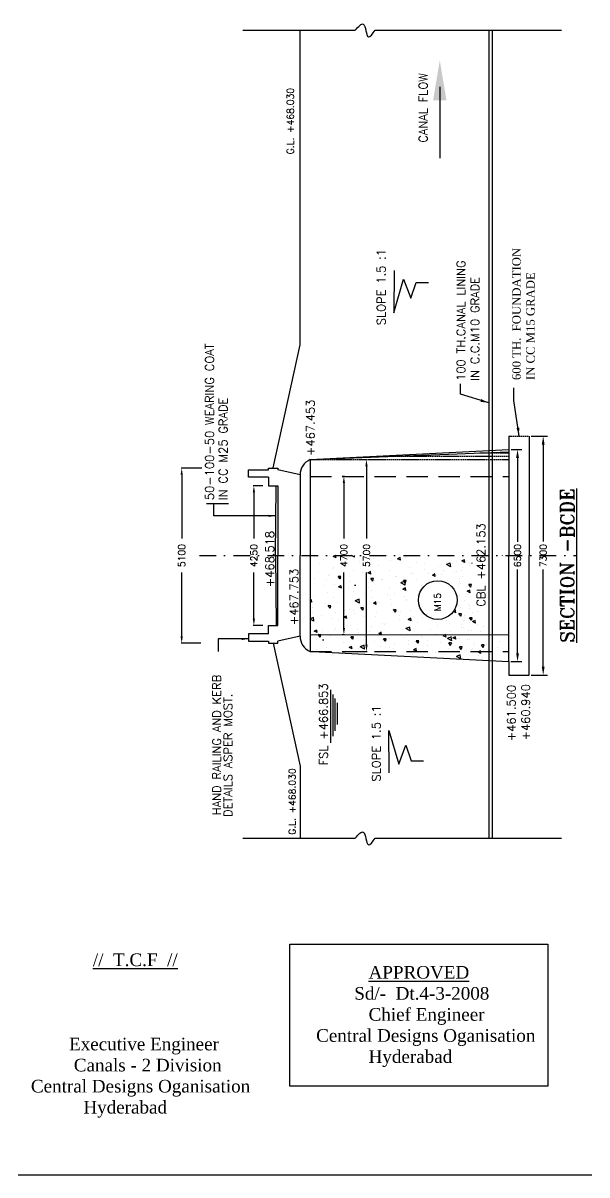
# Model space of a CAD drawing. Header units: inches. Extents: x -675 to 904, y 4 to 1354.
# Drawn here: x 552.8 to 720.3, y 701.4 to 1043.3 of the extents above; entities that cross this region are included whole.
import ezdxf
from ezdxf.enums import TextEntityAlignment as Align

# ---------------------------------------------------------------- set-up
doc = ezdxf.new("R2010")
doc.units = ezdxf.units.IN
doc.header["$MEASUREMENT"] = 0
for name, pattern in [('DASHDOT', [1, 0.5, -0.25, 0, -0.25]), ('DASHDOTX2', [2, 1, -0.5, 0, -0.5]), ('HIDDEN', [9.525, 6.35, -3.175])]:
    doc.linetypes.add(name, pattern=pattern)
doc.styles.add('ROMANS', font='romans')
doc.styles.add('ROMANT', font='romant')
doc.styles.get("Standard").update_dxf_attribs({"font": 'times.ttf'})
doc.styles.add('TIMES NEW ROMAN', font='times.ttf')
doc.dimstyles.new('ISO-25', dxfattribs={"dimtxt": 2.5, "dimasz": 2.5, "dimexe": 1.25, "dimexo": 0.625, "dimtad": 0, "dimtih": 1, "dimtoh": 1, "dimlfac": 100, "dimtxsty": 'TIMES NEW ROMAN', "dimcen": 2.5, "dimadec": 0, "dimazin": 0, "dimtfac": 1, "dimtmove": 0, "dimatfit": 3, "dimfxl": 1, "dimarcsym": 0})
doc.dimstyles.new('STANDARD$0', dxfattribs={"dimscale": 88.888889, "dimtxt": 0.02, "dimasz": 0.02, "dimexe": 0.1, "dimexo": 0.1, "dimgap": 0.04, "dimtad": 2, "dimdec": 0, "dimzin": 1, "dimdsep": 46, "dimtxsty": 'Standard', "dimcen": 0.09, "dimadec": 0, "dimazin": 0, "dimtfac": 1, "dimtdec": 4, "dimtofl": 0, "dimtmove": 0, "dimatfit": 3, "dimfxl": 1, "dimtolj": 1, "dimtzin": 1, "dimarcsym": 0})
doc.dimstyles.new('STANDARD$7', dxfattribs={"dimtxt": 2, "dimasz": 2, "dimexe": 1.25, "dimexo": 0.625, "dimtad": 1, "dimdec": 0, "dimlfac": 0.5, "dimdsep": 46, "dimtxsty": 'Standard', "dimcen": 2.5, "dimadec": 0, "dimazin": 0, "dimtfac": 1, "dimtdec": 0, "dimtmove": 0, "dimatfit": 3, "dimfxl": 1, "dimtolj": 1, "dimtzin": 0, "dimarcsym": 0})
pattern_1 = [(50, (-473.89, -459.77), (182.185, -15.939), [19.05, -209.55]), (355, (-473.9, -459.77), (-35.243, 191.057), [15.24, -167.64]), (100.451, (-458.71, -461.1), (146.943, 175.117), [16.19, -178.09]), (46.184, (-473.9, -408.97), (271.08, -42.042), [28.575, -314.325]), (96.636, (-451.3, -412.47), (237.404, 247.426), [24.285, -267.135]), (351.184, (-473.9, -408.97), (237.405, 247.425), [22.86, -251.46]), (21, (-448.49, -421.67), (151.615, -102.266), [19.05, -209.55]), (326, (-448.5, -421.67), (61.802, 184.188), [15.24, -167.64]), (71.451, (-435.86, -430.2), (213.416, 81.923), [16.19, -178.09]), (37.5, (-473.89, -459.77), (3.0886, 84.555), [0, -165.608, 0, -170.18, 0, -168.275]), (7.5, (-473.89, -459.77), (66.8197, 100.1806), [0, -97.028, 0, -161.798, 0, -64.135]), (327.5, (-530.53, -459.77), (135.5906, -5.7287), [0, -63.5, 0, -198.12, 0, -262.89]), (317.5, (-555.93, -459.77), (148.129, 25.4265), [0, -82.55, 0, -131.572, 0, -186.69])]

# ---------------------------------------------------------------- blocks, each defined once
blk = doc.blocks.new('*D73')
at = {"color": 0, "lineweight": -2, "transparency": 16777216}
for p, q in [((605.91, 911.24), (599.79, 911.24)), ((599.97, 909.24), (599.97, 890.27)), ((599.97, 861.24), (599.97, 880.22)), ((605.66, 859.24), (599.79, 859.24))]:
    blk.add_line(p, q, dxfattribs=at)
at = {"color": 0, "transparency": 16777216}
for points in [[(599.64, 909.24), (600.3, 909.24), (599.97, 911.24)], [(599.64, 861.24), (600.3, 861.24), (599.97, 859.24)]]:
    blk.add_solid(points, dxfattribs=at)
at = {"layer": 'Defpoints', "color": 0, "transparency": 16777216}
for p in [(605.97, 911.24), (599.97, 859.24), (605.72, 859.24)]:
    blk.add_point(p, dxfattribs=at)
at = {"color": 0, "transparency": 16777216, "insert": (599.97, 885.24), "char_height": 2, "attachment_point": 5, "rotation": 90, "style": 'ROMANS'}
blk.add_mtext('\\A1;5100', dxfattribs=at)
blk = doc.blocks.new('*D74')
at = {"color": 0, "lineweight": -2, "transparency": 16777216}
for p, q in [((652.6, 913.74), (655.02, 913.74)), ((654.84, 911.74), (654.84, 890.29)), ((654.84, 858.79), (654.84, 880.24)), ((652.6, 856.79), (655.02, 856.79))]:
    blk.add_line(p, q, dxfattribs=at)
at = {"color": 0, "transparency": 16777216}
for points in [[(654.51, 911.74), (655.18, 911.74), (654.84, 913.74)], [(654.51, 858.79), (655.18, 858.79), (654.84, 856.79)]]:
    blk.add_solid(points, dxfattribs=at)
at = {"layer": 'Defpoints', "color": 0, "transparency": 16777216}
for p in [(652.53, 913.74), (654.84, 913.74), (652.53, 856.79)]:
    blk.add_point(p, dxfattribs=at)
at = {"color": 0, "transparency": 16777216, "insert": (654.84, 885.27), "char_height": 2, "attachment_point": 5, "rotation": 90, "style": 'ROMANS'}
blk.add_mtext('\\A1;5700', dxfattribs=at)
blk = doc.blocks.new('*D75')
at = {"color": 0, "lineweight": -2, "transparency": 16777216}
for p, q in [((647.65, 908.79), (648.32, 908.79)), ((648.14, 906.79), (648.14, 890.31)), ((648.14, 863.79), (648.14, 880.26)), ((647.65, 861.79), (648.32, 861.79))]:
    blk.add_line(p, q, dxfattribs=at)
at = {"color": 0, "transparency": 16777216}
for points in [[(647.81, 906.79), (648.47, 906.79), (648.14, 908.79)], [(647.81, 863.79), (648.47, 863.79), (648.14, 861.79)]]:
    blk.add_solid(points, dxfattribs=at)
at = {"layer": 'Defpoints', "color": 0, "transparency": 16777216}
for p in [(647.59, 908.79), (648.14, 908.79), (647.59, 861.79)]:
    blk.add_point(p, dxfattribs=at)
at = {"color": 0, "transparency": 16777216, "insert": (648.14, 885.29), "char_height": 2, "attachment_point": 5, "rotation": 90, "style": 'ROMANS'}
blk.add_mtext('\\A1;4700', dxfattribs=at)
blk = doc.blocks.new('*D76')
at = {"color": 0, "lineweight": -2, "transparency": 16777216}
for p, q in [((624.02, 905.99), (621.22, 905.99)), ((621.4, 903.99), (621.4, 890.27)), ((621.4, 866.49), (621.4, 880.22)), ((624.02, 864.49), (621.22, 864.49))]:
    blk.add_line(p, q, dxfattribs=at)
at = {"color": 0, "transparency": 16777216}
for points in [[(621.07, 903.99), (621.74, 903.99), (621.4, 905.99)], [(621.07, 866.49), (621.74, 866.49), (621.4, 864.49)]]:
    blk.add_solid(points, dxfattribs=at)
at = {"layer": 'Defpoints', "color": 0, "transparency": 16777216}
for p in [(621.4, 905.99), (624.08, 905.99), (624.08, 864.49)]:
    blk.add_point(p, dxfattribs=at)
at = {"color": 0, "transparency": 16777216, "insert": (621.4, 885.24), "char_height": 2, "attachment_point": 5, "rotation": 90, "style": 'ROMANS'}
blk.add_mtext('\\A1;4250', dxfattribs=at)

msp = doc.modelspace()

# ---------------------------------------------------------------- hatches: boundary and pattern name
h = msp.add_hatch()
h.set_pattern_fill('AR-CONC', color=256, style=0)
h.set_pattern_definition(pattern_1)
h.paths.add_polyline_path([(696.41348, 885.26577), (638.14536, 885.26577), (638.14536, 861.78781), (696.41348, 861.78781)])
h.paths.add_polyline_path([(676.01853, 866.29082, -1), (676.01853, 877.79464, -1)], flags=16)
h.paths.add_polyline_path([(696.41348, 861.78781), (638.14536, 861.78781), (638.14536, 856.78781), (696.41348, 856.78781)])
h.paths.add_polyline_path([(638.14536, 856.78781), (690.44537, 854.09617), (690.44537, 856.78781)])
h.paths.add_polyline_path([(646.63958, 881.264), (646.63958, 889.31162), (649.63958, 889.31162), (649.63958, 881.264)], flags=9)
h.paths.add_polyline_path([(653.34201, 881.24196), (653.34201, 889.28958), (656.34201, 889.28958), (656.34201, 881.24196)], flags=9)
h.paths.add_polyline_path([(677.43919, 868.54591), (677.43919, 874.97448), (674.43919, 874.97448), (674.43919, 868.54591)], flags=8)
h.paths.add_polyline_path([(690.00583, 869.83193), (690.00583, 896.08193), (686.25583, 896.08193), (686.25583, 869.83193)], flags=9)
h = msp.add_hatch()
h.set_pattern_fill('AR-CONC', color=256, style=0)
h.set_pattern_definition(pattern_1)
h.paths.add_polyline_path([(696.41348, 885.26577), (638.14536, 885.26577), (638.14536, 861.78781), (696.41348, 861.78781)])
h.paths.add_polyline_path([(676.01853, 866.29082, -1), (676.01853, 877.79464, -1)], flags=16)
h.paths.add_polyline_path([(696.41348, 861.78781), (638.14536, 861.78781), (638.14536, 856.78781), (696.41348, 856.78781)])
h.paths.add_polyline_path([(638.14536, 856.78781), (690.44537, 854.09617), (690.44537, 856.78781)])
h.paths.add_polyline_path([(646.63958, 881.264), (646.63958, 889.31162), (649.63958, 889.31162), (649.63958, 881.264)], flags=9)
h.paths.add_polyline_path([(653.34201, 881.24196), (653.34201, 889.28958), (656.34201, 889.28958), (656.34201, 881.24196)], flags=9)
h.paths.add_polyline_path([(677.43919, 868.54591), (677.43919, 874.97448), (674.43919, 874.97448), (674.43919, 868.54591)], flags=8)
h.paths.add_polyline_path([(690.00583, 869.83193), (690.00583, 896.08193), (686.25583, 896.08193), (686.25583, 869.83193)], flags=9)
h = msp.add_hatch()
h.set_pattern_fill('AR-CONC', color=256, scale=0.75, style=0)
h.set_pattern_definition([(50, (-473.89, -459.77), (136.6385, -11.954), [14.2875, -157.1625]), (355, (-473.89, -459.77), (-26.432, 143.292), [11.43, -125.73]), (100.451, (-462.5, -460.77), (110.207, 131.338), [12.143, -133.567]), (46.184, (-473.89, -421.67), (203.31, -31.532), [21.431, -235.744]), (96.636, (-456.95, -424.3), (178.053, 185.57), [18.214, -200.351]), (351.184, (-473.9, -421.67), (178.053, 185.57), [17.145, -188.595]), (21, (-454.84, -431.19), (113.711, -76.699), [14.287, -157.162]), (326, (-454.84, -431.2), (46.352, 138.141), [11.43, -125.73]), (71.451, (-445.37, -437.59), (160.062, 61.442), [12.143, -133.567]), (37.5, (-473.89, -459.77), (2.3165, 63.4163), [0, -124.206, 0, -127.635, 0, -126.2062]), (7.5, (-473.89, -459.77), (50.1147, 75.1354), [0, -72.771, 0, -121.3485, 0, -48.1013]), (327.5, (-516.373, -459.77), (101.693, -4.2966), [0, -47.625, 0, -148.59, 0, -197.1675]), (317.5, (-535.42, -459.77), (111.097, 19.07), [0, -61.9125, 0, -98.679, 0, -140.0175])])
h.paths.add_polyline_path([(638.14536, 856.78781), (690.44537, 852.84963), (690.44537, 856.78781)])

# ---------------------------------------------------------------- linework, layer by layer
for p, q in [((618.0972, 1041.21807), (651.52231, 1041.21807)), ((635.16838, 947.76461), (635.16838, 1041.21807)), ((657.37807, 1041.21807), (712.80161, 1041.21807)), ((691.16838, 1041.24659), (691.16838, 801.42465)), ((692.16838, 1041.24659), (692.16838, 801.42465)), ((663.08067, 969.82686), (662.97785, 957.3426)), ((662.97785, 957.3426), (665.87102, 967.30686)), ((665.87102, 967.30686), (668.01102, 961.67093)), ((668.01102, 961.67093), (669.6112, 966.33967)), ((669.6112, 966.33967), (673.2325, 966.30984)), ((627.17036, 911.28781), (635.16838, 947.76461)), ((697.16283, 920.71595), (697.1365, 885.16263)), ((703.16839, 920.71595), (703.16839, 885.24021)), ((703.79339, 920.71595), (708.57978, 920.71595)), ((638.14536, 913.74373), (697.15988, 916.72797)), ((697.78487, 916.71595), (700.95768, 916.71595)), ((707.32978, 918.21595), (707.32978, 889.38681)), ((638.14536, 913.74373), (697.15939, 916.07518)), ((638.14536, 913.74373), (638.14536, 856.78781)), ((692.16838, 913.71595), (692.16838, 856.76004)), ((699.70768, 914.21595), (699.70768, 889.33919)), ((619.79536, 910.69373), (625.79536, 910.69373)), ((619.79536, 908.49373), (619.79536, 910.69373)), ((625.79536, 911.24373), (628.54536, 911.24373)), ((625.79536, 910.69373), (625.79536, 911.24373)), ((628.54536, 911.24373), (628.54536, 910.69373)), ((635.14536, 909.17339), (628.54536, 910.69373)), ((697.1365, 911.76004), (697.1365, 885.16263)), ((625.79536, 908.49373), (619.79536, 908.49373)), ((625.79536, 908.49373), (625.79536, 905.99373)), ((635.14536, 909.17339), (635.14536, 885.26577)), ((625.79536, 905.99373), (628.54536, 905.99373)), ((627.79458, 885.24373), (628.04536, 905.99373)), ((628.54536, 905.99373), (628.54536, 885.24373)), ((635.14536, 905.99373), (635.14536, 885.24373)), ((607.31849, 900.69247), (613.89774, 900.69247)), ((609.48718, 897.04356), (609.48718, 900.69247)), ((627.79458, 885.24373), (628.04536, 864.49373)), ((628.54536, 864.49373), (628.54536, 885.24373)), ((635.16307, 861.35443), (635.14536, 885.26577)), ((639.86685, 884.89661), (639.86685, 884.89661)), ((641.02066, 883.00061), (641.02066, 883.00061)), ((642.12105, 884.00958), (642.12105, 884.00958)), ((645.80148, 884.5528), (644.93822, 884.95534)), ((645.59318, 885.26577), (644.95157, 884.96041)), ((645.80307, 884.5492), (645.67672, 885.26577)), ((651.2999, 884.76904), (650.39693, 885.26577)), ((651.30514, 884.77265), (651.25171, 885.26577)), ((652.92004, 883.36478), (652.92004, 883.36478)), ((657.04371, 884.30984), (657.04371, 884.30984)), ((661.16737, 885.25489), (661.16737, 885.25489)), ((661.83742, 883.76083), (661.83742, 883.76083)), ((664.93183, 883.89685), (664.06857, 884.2994)), ((664.81286, 884.65217), (664.08192, 884.3043)), ((664.93341, 883.89322), (664.80109, 884.64364)), ((666.31331, 884.79277), (666.31331, 884.79277)), ((666.64385, 884.86908), (666.64385, 884.86908)), ((669.57167, 883.0708), (669.57167, 883.0708)), ((672.01637, 882.86206), (672.01637, 882.86206)), ((679.86636, 881.8776), (678.61453, 882.56625)), ((679.74511, 883.01505), (678.6164, 882.56735)), ((679.07825, 885.13966), (678.98663, 885.26577)), ((679.07988, 885.13959), (679.12332, 885.26577)), ((679.14978, 883.15992), (679.14978, 883.15992)), ((679.87154, 881.88115), (679.74842, 883.0175)), ((680.28901, 882.91011), (680.28901, 882.91011)), ((680.93707, 885.18648), (680.93707, 885.18648)), ((681.56594, 883.48275), (681.56594, 883.48275)), ((684.06218, 883.24091), (683.19892, 883.64346)), ((683.94321, 883.99605), (683.21227, 883.64818)), ((684.06375, 883.23724), (683.93143, 883.98767)), ((684.41267, 883.85516), (684.41267, 883.85516)), ((685.06343, 883.23401), (685.06343, 883.23401)), ((685.40586, 882.9378), (685.40586, 882.9378)), ((686.2265, 882.93338), (686.1104, 882.98751)), ((686.2265, 883.04097), (686.12374, 882.99206)), ((695.14262, 885.24021), (695.14259, 885.26873)), ((695.14262, 885.24021), (695.14259, 885.2117)), ((697.13651, 885.238), (697.13649, 885.26577)), ((697.13651, 885.238), (697.13649, 885.21022)), ((697.1365, 853.76004), (697.1365, 885.238)), ((703.16839, 849.76004), (703.16839, 885.24021)), ((638.27454, 881.45818), (638.27454, 881.45818)), ((640.54905, 880.52962), (640.54905, 880.52962)), ((643.45339, 879.406), (643.45339, 879.406)), ((643.9776, 879.52747), (643.9776, 879.52747)), ((644.67271, 881.47467), (644.67271, 881.47467)), ((644.91765, 881.7327), (644.91765, 881.7327)), ((647.01508, 878.29745), (646.45521, 879.06804)), ((647.26382, 879.01851), (646.45588, 879.06861)), ((647.01676, 878.2975), (647.26485, 879.01798)), ((651.10025, 880.74294), (651.10025, 880.74294)), ((653.52717, 880.14816), (653.52717, 880.14816)), ((656.16058, 879.72227), (655.29732, 880.12481)), ((656.04157, 880.47768), (655.31063, 880.12981)), ((656.16216, 879.71867), (656.02984, 880.46909)), ((658.55538, 882.1977), (658.55538, 882.1977)), ((661.70831, 880.75193), (661.70831, 880.75193)), ((663.60619, 879.03379), (663.60619, 879.03379)), ((663.79435, 879.12989), (663.79435, 879.12989)), ((667.54048, 881.83012), (667.54048, 881.83012)), ((667.91801, 880.07494), (667.91801, 880.07494)), ((668.61693, 880.04275), (668.61693, 880.04275)), ((672.04168, 881.02), (672.04168, 881.02)), ((673.24354, 879.89941), (673.24354, 879.89941)), ((675.29093, 879.06633), (674.42767, 879.46887)), ((675.17192, 879.82157), (674.44098, 879.4737)), ((675.2925, 879.06269), (675.16018, 879.81311)), ((675.50645, 879.273), (675.50645, 879.273)), ((676.16534, 881.96505), (676.16534, 881.96505)), ((677.24391, 879.49879), (677.24391, 879.49879)), ((677.71943, 880.93135), (677.71943, 880.93135)), ((680.94907, 880.11294), (680.94907, 880.11294)), ((681.61944, 880.46101), (681.61944, 880.46101)), ((683.01041, 880.70448), (683.01041, 880.70448)), ((683.36981, 881.59187), (683.36981, 881.59187)), ((683.42249, 879.00064), (683.42249, 879.00064)), ((685.33238, 882.17017), (685.33238, 882.17017)), ((699.70768, 856.26004), (699.70768, 881.13681)), ((707.32978, 852.26004), (707.32978, 881.08919)), ((639.50171, 878.49553), (639.50171, 878.49553)), ((642.49865, 876.37795), (642.49865, 876.37795)), ((643.01179, 878.07156), (643.01179, 878.07156)), ((645.20477, 876.56482), (645.20477, 876.56482)), ((647.38932, 875.54769), (646.52606, 875.95023)), ((647.27028, 876.3032), (646.53934, 875.95533)), ((647.39091, 875.54411), (647.25859, 876.29454)), ((649.38817, 875.6082), (649.38817, 875.6082)), ((649.68066, 877.59676), (649.68066, 877.59676)), ((651.42336, 876.29472), (651.42336, 876.29472)), ((655.38372, 875.66605), (655.38372, 875.66605)), ((655.54702, 877.23978), (655.54702, 877.23978)), ((656.71047, 877.69624), (656.1506, 878.46683)), ((656.9592, 878.41726), (656.15125, 878.46736)), ((656.71214, 877.69625), (656.96022, 878.41674)), ((657.25153, 877.92707), (657.25153, 877.92707)), ((659.23023, 878.21745), (659.23023, 878.21745)), ((659.67069, 878.18483), (659.67069, 878.18483)), ((664.93329, 876.28674), (664.93329, 876.28674)), ((666.3219, 876.50523), (665.07006, 877.19388)), ((666.20067, 877.64269), (665.07197, 877.19499)), ((666.40063, 875.64708), (665.66969, 875.29921)), ((666.40586, 877.09502), (665.84599, 877.86561)), ((666.65457, 877.81601), (665.84663, 877.86611)), ((666.3271, 876.50881), (666.20397, 877.64516)), ((666.52125, 874.88814), (666.38893, 875.63856)), ((666.40751, 877.09501), (666.65559, 877.8155)), ((669.78878, 878.04403), (669.78878, 878.04403)), ((671.04967, 876.44814), (671.04967, 876.44814)), ((678.9466, 877.9687), (678.9466, 877.9687)), ((682.29472, 876.33488), (682.29472, 876.33488)), ((682.41507, 878.56382), (682.41507, 878.56382)), ((682.45624, 877.69062), (682.45624, 877.69062)), ((682.73463, 876.92426), (682.73463, 876.92426)), ((684.64966, 876.03799), (684.64966, 876.03799)), ((685.79664, 875.89259), (685.23677, 876.66318)), ((686.04532, 876.61351), (685.23738, 876.66361)), ((685.79825, 875.89253), (686.04634, 876.61302)), ((638.499, 872.12871), (638.14536, 871.96041)), ((638.61966, 871.36956), (638.48734, 872.11999)), ((639.05236, 873.45956), (639.05236, 873.45956)), ((643.17603, 874.40461), (643.17603, 874.40461)), ((644.93139, 872.78334), (644.93139, 872.78334)), ((647.29969, 875.34967), (647.29969, 875.34967)), ((648.06259, 874.90765), (648.06259, 874.90765)), ((650.90783, 874.63411), (650.90783, 874.63411)), ((652.65623, 872.27033), (651.52753, 871.82263)), ((652.78265, 871.13646), (652.65952, 872.27281)), ((654.24519, 873.9179), (654.24519, 873.9179)), ((656.29679, 874.89902), (656.29679, 874.89902)), ((656.61089, 872.7034), (656.61089, 872.7034)), ((661.08678, 873.73534), (661.08678, 873.73534)), ((661.70032, 875.37265), (661.70032, 875.37265)), ((662.1163, 872.19899), (662.1163, 872.19899)), ((663.18631, 874.12927), (663.18631, 874.12927)), ((666.51967, 874.89174), (665.65642, 875.29429)), ((666.23997, 873.14404), (666.23997, 873.14404)), ((666.75112, 872.20874), (666.75112, 872.20874)), ((670.09492, 873.42009), (670.09492, 873.42009)), ((670.36363, 874.0891), (670.36363, 874.0891)), ((670.63635, 874.35603), (670.63635, 874.35603)), ((681.43815, 873.69241), (681.43815, 873.69241)), ((682.42706, 873.49028), (682.42706, 873.49028)), ((684.3128, 873.20851), (684.3128, 873.20851)), ((684.76438, 873.63597), (684.76438, 873.63597)), ((685.65003, 874.2358), (684.78677, 874.63835)), ((685.53098, 874.99097), (684.80004, 874.64309)), ((684.8478, 874.96921), (684.8478, 874.96921)), ((685.65159, 874.23216), (685.51927, 874.98259)), ((685.56182, 874.63746), (685.56182, 874.63746)), ((690.35272, 874.10728), (690.35272, 874.10728)), ((638.61807, 871.3731), (638.14536, 871.59353)), ((638.70159, 869.79176), (638.70159, 869.79176)), ((642.59758, 871.02144), (642.59758, 871.02144)), ((644.03808, 869.6516), (643.47821, 870.42219)), ((644.28683, 870.37269), (643.47888, 870.42279)), ((643.97664, 869.75529), (643.97664, 869.75529)), ((644.03977, 869.65167), (644.28785, 870.37216)), ((646.15672, 871.24652), (646.15672, 871.24652)), ((648.30064, 869.09073), (648.30064, 869.09073)), ((649.74531, 869.36383), (649.74531, 869.36383)), ((650.86617, 868.98554), (650.86617, 868.98554)), ((652.77743, 871.13286), (651.5256, 871.82151)), ((653.73347, 869.05039), (653.1736, 869.82098)), ((653.98221, 869.77144), (653.17426, 869.82154)), ((653.73514, 869.05043), (653.98322, 869.77092)), ((653.86898, 870.30888), (653.86898, 870.30888)), ((657.74842, 870.71716), (656.88516, 871.1197)), ((657.62935, 871.4726), (656.89841, 871.12473)), ((657.75, 870.71359), (657.61768, 871.46401)), ((657.99264, 871.25394), (657.99264, 871.25394)), ((658.72952, 871.30441), (658.72952, 871.30441)), ((662.31395, 870.77269), (662.31395, 870.77269)), ((663.42886, 868.44917), (662.86899, 869.21976)), ((663.67758, 869.17019), (662.86963, 869.2203)), ((663.43051, 868.44919), (663.6786, 869.16968)), ((666.78984, 871.80463), (666.78984, 871.80463)), ((668.01701, 868.84198), (668.01701, 868.84198)), ((681.3439, 868.24142), (680.64542, 868.62566)), ((681.22264, 869.37886), (681.08818, 869.32553)), ((681.34905, 868.24496), (681.22593, 869.38131)), ((681.47232, 870.46223), (681.47232, 870.46223)), ((682.04247, 870.49461), (682.04247, 870.49461)), ((682.85851, 869.97483), (682.85851, 869.97483)), ((683.89306, 871.94116), (683.89306, 871.94116)), ((685.28604, 870.85724), (685.28604, 870.85724)), ((685.43966, 869.50983), (685.43966, 869.50983)), ((685.53997, 870.24586), (685.53997, 870.24586)), ((687.74553, 868.5639), (687.74553, 868.5639)), ((639.11179, 866.89797), (638.14536, 866.51464)), ((639.23296, 865.76049), (638.14536, 866.35879)), ((638.75107, 868.47004), (638.75107, 868.47004)), ((639.2382, 865.76412), (639.11508, 866.90047)), ((639.97824, 865.50739), (639.97824, 865.50739)), ((641.49798, 867.47372), (641.49798, 867.47372)), ((644.45413, 866.53933), (644.45413, 866.53933)), ((645.62165, 868.41877), (645.62165, 868.41877)), ((646.40938, 866.16068), (646.40938, 866.16068)), ((648.97717, 866.54258), (648.11391, 866.94512)), ((648.85806, 867.29811), (648.12712, 866.95024)), ((648.97875, 866.53903), (648.84643, 867.28946)), ((651.20753, 868.08261), (651.20753, 868.08261)), ((654.0037, 867.16002), (654.0037, 867.16002)), ((657.39013, 867.09285), (657.39013, 867.09285)), ((657.77478, 868.27636), (657.77478, 868.27636)), ((659.70676, 865.22931), (659.70676, 865.22931)), ((660.54405, 865.18691), (660.54405, 865.18691)), ((664.6643, 867.50661), (664.6643, 867.50661)), ((664.66772, 866.13197), (664.66772, 866.13197)), ((664.84526, 868.5476), (664.84526, 868.5476)), ((668.10752, 865.88663), (667.24426, 866.28918)), ((667.98841, 866.642), (667.25747, 866.29412)), ((668.10909, 865.88306), (667.97677, 866.63348)), ((668.79138, 867.07702), (668.79138, 867.07702)), ((669.89606, 865.38369), (669.89606, 865.38369)), ((671.57292, 866.79743), (671.57292, 866.79743)), ((678.46244, 866.02768), (678.46244, 866.02768)), ((682.81963, 867.24674), (682.25977, 868.01733)), ((683.06833, 867.96769), (682.26038, 868.0178)), ((682.82126, 867.24671), (683.06934, 867.96719)), ((683.53379, 865.84869), (683.53379, 865.84869)), ((683.89902, 866.0125), (683.89902, 866.0125)), ((683.90506, 866.86762), (683.90506, 866.86762)), ((684.06513, 867.5674), (684.06513, 867.5674)), ((685.37106, 865.3185), (685.37106, 865.3185)), ((685.99154, 866.04431), (685.43167, 866.8149)), ((686.2265, 866.76604), (685.43226, 866.8153)), ((685.99313, 866.04423), (686.2265, 866.72198)), ((686.3258, 868.34655), (686.3258, 868.34655)), ((687.23787, 865.23069), (686.37461, 865.63323)), ((687.11876, 865.98588), (686.38782, 865.63801)), ((687.23943, 865.22708), (687.10711, 865.9775)), ((625.79536, 861.99373), (619.79536, 861.99373)), ((619.79536, 861.99373), (619.79536, 859.79373)), ((625.79536, 864.49373), (628.54536, 864.49373)), ((625.79536, 861.99373), (625.79536, 864.49373)), ((638.14536, 861.78781), (697.1365, 861.76603)), ((638.54602, 863.84181), (638.54602, 863.84181)), ((640.20591, 862.36799), (639.34265, 862.77054)), ((640.08677, 863.12363), (639.35583, 862.77575)), ((640.20749, 862.36448), (640.07517, 863.1149)), ((641.06107, 861.00575), (640.50121, 861.77634)), ((641.30984, 861.72687), (640.50189, 861.77698)), ((641.06277, 861.00585), (641.31086, 861.72634)), ((641.84653, 862.96671), (641.84653, 862.96671)), ((645.45464, 863.13263), (645.45464, 863.13263)), ((645.6813, 863.57668), (645.6813, 863.57668)), ((648.17306, 862.35175), (648.17306, 862.35175)), ((649.30166, 864.42147), (649.30166, 864.42147)), ((650.15719, 864.60862), (650.15719, 864.60862)), ((652.29672, 863.29681), (652.29672, 863.29681)), ((652.34416, 862.36289), (652.34416, 862.36289)), ((655.86025, 862.67791), (655.86025, 862.67791)), ((656.42039, 864.24186), (656.42039, 864.24186)), ((659.17379, 861.78781), (658.47301, 862.11459)), ((659.21712, 862.46751), (658.48618, 862.11964)), ((659.33626, 861.71205), (659.17379, 861.78781)), ((659.32385, 861.78781), (659.20552, 862.45893)), ((659.33784, 861.7085), (659.32385, 861.78781)), ((660.20752, 864.68175), (660.20752, 864.68175)), ((665.40982, 863.2986), (665.40982, 863.2986)), ((667.79943, 862.86905), (666.5476, 863.5577)), ((667.6782, 864.0065), (666.5495, 863.55881)), ((667.80461, 862.87262), (667.68148, 864.00897)), ((667.99019, 861.72256), (667.99019, 861.72256)), ((674.00565, 863.20282), (674.00565, 863.20282)), ((675.54202, 861.89707), (675.54202, 861.89707)), ((676.07866, 864.39394), (676.07866, 864.39394)), ((678.29792, 861.78781), (677.61653, 861.46352)), ((678.34747, 861.8114), (678.29792, 861.78781)), ((678.33853, 861.78781), (678.33586, 861.80295)), ((678.46818, 861.05253), (678.33853, 861.78781)), ((679.42313, 864.98056), (679.42313, 864.98056)), ((679.66569, 862.84213), (679.66569, 862.84213)), ((682.93278, 864.70248), (682.93278, 864.70248)), ((682.95032, 863.83957), (682.95032, 863.83957)), ((683.78935, 863.78718), (683.78935, 863.78718)), ((685.12619, 863.04985), (685.12619, 863.04985)), ((686.00345, 863.14978), (686.00345, 863.14978)), ((687.80379, 861.72389), (687.80379, 861.72389)), ((687.91302, 864.73224), (687.91302, 864.73224)), ((688.58459, 862.68478), (688.58459, 862.68478)), ((689.60208, 864.08179), (689.60208, 864.08179)), ((619.79536, 859.79373), (625.79536, 859.79373)), ((625.79536, 859.79373), (625.79536, 859.24373)), ((625.79536, 859.24373), (628.54536, 859.24373)), ((627.17036, 859.24373), (635.16838, 822.76693)), ((635.16307, 861.35443), (628.54536, 859.79373)), ((628.54536, 859.24373), (628.54536, 859.79373)), ((639.92573, 860.46164), (639.92573, 860.46164)), ((644.0494, 861.4067), (644.0494, 861.4067)), ((647.88737, 859.53802), (647.88737, 859.53802)), ((650.44584, 858.29303), (649.7149, 857.94515)), ((650.75646, 860.40454), (650.1966, 861.17513)), ((651.00521, 861.12562), (650.19727, 861.17573)), ((650.75815, 860.40461), (651.00623, 861.1251)), ((651.38436, 861.64597), (651.38436, 861.64597)), ((654.13377, 858.63415), (653.00506, 858.18645)), ((654.26016, 857.50028), (654.13703, 858.63663)), ((654.35247, 861.25756), (654.35247, 861.25756)), ((657.08742, 859.71526), (657.08742, 859.71526)), ((659.25278, 861.6537), (659.25278, 861.6537)), ((660.45185, 859.80332), (659.89199, 860.57391)), ((660.70059, 860.52438), (659.89264, 860.57448)), ((660.45352, 859.80337), (660.7016, 860.52386)), ((660.53506, 860.2678), (660.53506, 860.2678)), ((661.56331, 860.7472), (661.56331, 860.7472)), ((663.17103, 859.06191), (663.17103, 859.06191)), ((666.1423, 860.88396), (666.1423, 860.88396)), ((667.26637, 858.81649), (667.26637, 858.81649)), ((667.2947, 860.00696), (667.2947, 860.00696)), ((670.14724, 859.20211), (669.58738, 859.9727)), ((670.39596, 859.92313), (669.58802, 859.97323)), ((670.14889, 859.20213), (670.39697, 859.92261)), ((671.11288, 861.36789), (671.11288, 861.36789)), ((671.41836, 860.95202), (671.41836, 860.95202)), ((673.041, 858.55865), (673.041, 858.55865)), ((673.05091, 860.17477), (673.05091, 860.17477)), ((676.81594, 859.43718), (676.81594, 859.43718)), ((678.46662, 861.05611), (677.60336, 861.45865)), ((680.14702, 859.97761), (678.89519, 860.66626)), ((680.02574, 861.11504), (678.89704, 860.66735)), ((679.84263, 858.60089), (679.28276, 859.37148)), ((680.09134, 859.32188), (679.28339, 859.37198)), ((679.84426, 858.60089), (680.09235, 859.32137)), ((679.94043, 859.40503), (679.94043, 859.40503)), ((680.15213, 859.98112), (680.02901, 861.11746)), ((680.31344, 859.18843), (680.31344, 859.18843)), ((681.37809, 860.40016), (680.51483, 860.80271)), ((681.25895, 861.15528), (680.52801, 860.80741)), ((681.37964, 860.39655), (681.24732, 861.14697)), ((682.38709, 860.6365), (682.38709, 860.6365)), ((684.78933, 860.22037), (684.78933, 860.22037)), ((685.38305, 860.24496), (685.38305, 860.24496)), ((686.67873, 859.02365), (686.67873, 859.02365)), ((686.84905, 858.69584), (686.84905, 858.69584)), ((689.53802, 857.99968), (688.97815, 858.77027)), ((689.78671, 858.72063), (688.97877, 858.77073)), ((689.53964, 857.99965), (689.78772, 858.72013)), ((690.35864, 858.74639), (690.35864, 858.74639)), ((694.4823, 859.69145), (694.4823, 859.69145)), ((694.76719, 861.69503), (694.76719, 861.69503)), ((638.79337, 856.78781), (697.1365, 853.76004)), ((638.80887, 857.13142), (638.80887, 857.13142)), ((640.02402, 857.21916), (640.02402, 857.21916)), ((643.07411, 858.03329), (643.07411, 858.03329)), ((646.93263, 856.50997), (646.93263, 856.50997)), ((650.56501, 857.53747), (649.70175, 857.94001)), ((650.56658, 857.53395), (650.43426, 858.28437)), ((650.80004, 856.22674), (650.80004, 856.22674)), ((652.4466, 857.59642), (652.4466, 857.59642)), ((654.25496, 857.49668), (653.00313, 858.18533)), ((654.9237, 857.1718), (654.9237, 857.1718)), ((659.04737, 858.11685), (659.04737, 858.11685)), ((661.68551, 858.05909), (661.68551, 858.05909)), ((662.79048, 857.78455), (662.79048, 857.78455)), ((668.49354, 855.85384), (668.49354, 855.85384)), ((669.69536, 856.88152), (668.8321, 857.28407)), ((669.57619, 857.63691), (668.84525, 857.28904)), ((669.69693, 856.87797), (669.56461, 857.6284)), ((672.96943, 856.88578), (672.96943, 856.88578)), ((673.86398, 854.96618), (673.86398, 854.96618)), ((675.48365, 856.58016), (675.48365, 856.58016)), ((677.98764, 855.91123), (677.98764, 855.91123)), ((678.67249, 854.95507), (678.67249, 854.95507)), ((679.2236, 857.56889), (679.2236, 857.56889)), ((682.82143, 854.60524), (681.5696, 855.29389)), ((682.70018, 855.74268), (681.57148, 855.29499)), ((682.11131, 856.85628), (682.11131, 856.85628)), ((683.01453, 857.39847), (682.45467, 858.16905)), ((683.26321, 858.11938), (682.45527, 858.16948)), ((682.519, 857.50647), (682.519, 857.50647)), ((682.82656, 854.60877), (682.70344, 855.74512)), ((683.01613, 857.39841), (683.26422, 858.11889)), ((684.42831, 857.21691), (684.42831, 857.21691)), ((686.0165, 857.25772), (686.0165, 857.25772)), ((686.23497, 857.80134), (686.23497, 857.80134)), ((688.82571, 856.22558), (687.96246, 856.62812)), ((688.30105, 856.78781), (687.97559, 856.63292)), ((688.22206, 855.57576), (688.22206, 855.57576)), ((688.70653, 856.9808), (688.30105, 856.78781)), ((688.7275, 856.78781), (688.69495, 856.97242)), ((688.82727, 856.222), (688.7275, 856.78781)), ((689.28179, 855.10124), (689.28179, 855.10124)), ((691.72953, 855.85974), (691.72953, 855.85974)), ((693.73857, 857.9261), (693.73857, 857.9261)), ((680.81484, 853.62443), (680.81484, 853.62443)), ((681.69325, 854.86998), (681.69325, 854.86998)), ((684.9385, 854.56948), (684.9385, 854.56948)), ((697.1365, 853.76004), (697.1365, 849.76004)), ((697.7615, 853.76004), (700.95768, 853.76004)), ((703.79339, 849.76004), (708.57978, 849.76004)), ((644.16838, 845.37189), (644.16838, 829.67741)), ((644.84997, 844.03529), (644.84997, 831.64989)), ((645.44637, 842.86575), (645.44637, 833.25042)), ((646.12796, 841.52915), (646.12796, 835.07958)), ((661.62936, 820.79101), (661.52654, 833.27527)), ((661.52654, 833.27527), (664.41971, 823.31101)), ((664.41971, 823.31101), (666.55971, 828.94694)), ((666.55971, 828.94694), (668.15989, 824.2782)), ((668.15989, 824.2782), (671.78119, 824.30803)), ((635.16838, 822.76693), (635.16838, 801.42465)), ((618.0972, 801.39613), (651.52231, 801.39613)), ((657.37807, 801.39613), (712.80161, 801.39613)), ((8.5301, 701.38321), (903.5301, 701.38321))]:
    msp.add_line(p, q)
at = {"linetype": 'DASHDOT', "ltscale": 0.5}
for p, q in [((697.16283, 920.71595), (703.16839, 920.71595)), ((638.14536, 913.74373), (697.15765, 913.72194)), ((663.3225, 914.7384), (697.15839, 914.72323)), ((688.54658, 915.73492), (697.15914, 915.72834))]:
    msp.add_line(p, q, dxfattribs=at)
at = {"linetype": 'HIDDEN'}
for p, q in [((638.14536, 908.74373), (697.1365, 908.71595)), ((638.14536, 856.78781), (697.1365, 856.76603)), ((697.1365, 849.76004), (703.16839, 849.76004))]:
    msp.add_line(p, q, dxfattribs=at)
at = {"linetype": 'DASHDOTX2', "ltscale": 5}
msp.add_line((605.21424, 885.26577), (717.20115, 885.26577), dxfattribs=at)
msp.add_lwpolyline([(676.60717, 1024.41994), (676.60717, 1003.24535)])
msp.add_lwpolyline([(632.04863, 769.93253), (708.71194, 769.93253), (708.71194, 727.7301), (632.04863, 727.7301)], close=True)
msp.add_circle((676.01853, 872.04273), 5.75191)
for centre, start, end in [((639.87841, 909.35482), 111.5475931, 182.1581909), ((639.87841, 861.17673), 177.8418091, 248.4524069)]:
    msp.add_arc(centre, 4.71869, start, end)
for points in [[(651.52231, 1041.21807), (653.89722, 1043.00597), (655.41894, 1039.23676), (657.37807, 1041.21807)], [(651.52231, 801.39613), (653.89722, 803.18403), (655.41894, 799.41483), (657.37807, 801.39613)]]:
    msp.add_spline(points, degree=3)
for points in [[(674.62591, 1020.37557), (676.60717, 1032.26309), (678.58842, 1020.37557)], [(706.91311, 918.21595), (707.74644, 918.21595), (707.32978, 920.71595)], [(699.29102, 914.21595), (700.12435, 914.21595), (699.70768, 916.71595)], [(699.29102, 856.26004), (700.12435, 856.26004), (699.70768, 853.76004)], [(706.91311, 852.26004), (707.74644, 852.26004), (707.32978, 849.76004)]]:
    msp.add_solid(points)

# ---------------------------------------------------------------- texts
at = {"style": 'ROMANT'}
for s, height, p in [('CANAL FLOW', 2.5, (672.9367, 1018.14002)), ('%%uSECTION -BCDE', 4, (716.49044, 882.27714))]:
    msp.add_text(s, height=height, rotation=90, dxfattribs=at).set_placement(p, align=Align.CENTER)
at = {"style": 'ROMANS'}
for s, height, p in [('G.L. +468.030', 2, (633.24099, 1004.36206)), ('SLOPE 1.5 :1', 2.5, (660.46767, 953.63954)), ('50-100-50 WEARING COAT', 2.5, (609.48718, 901.70687)), ('IN CC M25 GRADE', 2.5, (613.5348, 901.70687)), ('+467.453', 2.5, (639.45648, 914.80901)), ('CBL +462.153', 2.5, (690.10385, 870.07201)), ('+468.518', 2.5, (627.38464, 875.85642)), ('+467.753', 2.5, (634.54698, 864.6009)), ('M15 ', 2, (676.93919, 868.66495)), ('HAND RAILING AND KERB', 2.5, (611.6187, 808.1637)), ('FSL +466.853', 2.5, (643.32614, 822.97784)), ('+461.500', 2.5, (699.11225, 830.15235)), ('+460.940', 2.5, (703.37657, 830.37198)), ('DETAILS ASPER MOST.', 2.5, (614.93504, 807.64567)), ('SLOPE 1.5 :1', 2.5, (659.01636, 818.1688)), ('G.L. +468.030', 2, (633.79726, 802.36627))]:
    msp.add_text(s, height=height, rotation=90, dxfattribs=at).set_placement(p)
at = {"char_height": 2.5, "width": 185.4762, "attachment_point": 1, "rotation": 90, "style": 'ROMANS'}
for s, insert in [('{\\fTimes New Roman|b0|i0|c0|p18;600 TH.  FOUNDATION \\PIN CC M15 GRADE}', (698.13488, 937.35669)), ('100 TH.CANAL LINING\\PIN C.C.M10 GRADE', (681.64204, 937.0919))]:
    msp.add_mtext(s, dxfattribs=dict(at, insert=insert))
at = {"char_height": 2, "attachment_point": 5, "rotation": 90, "style": 'ROMANS'}
for s, insert in [('6500', (699.70768, 885.238)), ('7300', (707.32978, 885.238))]:
    msp.add_mtext(s, dxfattribs=dict(at, insert=insert))
at = {"char_height": 3.75, "width": 255, "attachment_point": 1}
for s, insert in [('                             {\\L//  T.C.F  //}\\P                       \\P\\P\\P                        Executive Engineer\\P                         Canals - 2 Division\\P                Central Designs Oganisation\\P                           Hyderabad', (532.53288, 767.1294)), ('                           {\\LAPPROVED}\\P                        Sd/-  Dt.4-3-2008\\P                           Chief Engineer\\P                Central Designs Oganisation\\P                           Hyderabad', (617.23518, 763.4174))]:
    msp.add_mtext(s, dxfattribs=dict(at, insert=insert))

# ---------------------------------------------------------------- dimensions: what is measured, and where the dimension line sits
for base, p1, p2, text, override, picture, middle in [((654.84201, 913.74373), (652.53462, 856.78781), (652.53462, 913.74373), '5700', {"dimscale": 1, "dimtxt": 2, "dimasz": 2, "dimexe": 0.18, "dimexo": 0.0625, "dimgap": 1.5, "dimtad": 0, "dimtih": 0, "dimtoh": 0, "dimdec": 4, "dimzin": 0, "dimtxsty": 'ROMANS', "dimtmove": 2, "dimtzin": 0}, '*D74', (654.84201, 885.26577)), ((599.96919, 859.24373), (605.96919, 911.24373), (605.71919, 859.24373), '5100', {"dimscale": 1, "dimtxt": 2, "dimasz": 2, "dimexe": 0.18, "dimexo": 0.0625, "dimgap": 1.5, "dimtad": 0, "dimdec": 4, "dimzin": 0, "dimtxsty": 'ROMANS', "dimtmove": 2, "dimtzin": 0}, '*D73', (599.96919, 885.24373)), ((648.13958, 908.78781), (647.5902, 861.78781), (647.5902, 908.78781), '4700', {"dimscale": 1, "dimtxt": 2, "dimasz": 2, "dimexe": 0.18, "dimexo": 0.0625, "dimgap": 1.5, "dimtad": 0, "dimtih": 0, "dimtoh": 0, "dimdec": 4, "dimzin": 0, "dimtxsty": 'ROMANS', "dimtmove": 2, "dimtzin": 0}, '*D75', (648.13958, 885.28781)), ((621.40282, 905.99373), (624.08137, 864.49373), (624.08137, 905.99373), '4250', {"dimscale": 1, "dimtxt": 2, "dimasz": 2, "dimexe": 0.18, "dimexo": 0.0625, "dimgap": 1.5, "dimtad": 0, "dimtih": 0, "dimtoh": 0, "dimdec": 4, "dimzin": 0, "dimtxsty": 'ROMANS', "dimtmove": 2, "dimtzin": 0}, '*D76', (621.40282, 885.24373))]:
    dim = msp.add_linear_dim(base=base, p1=p1, p2=p2, angle=90, text=text, dimstyle='STANDARD$0', override=override)
    dim.commit()
    dim.dimension.update_dxf_attribs({"geometry": picture, "text_midpoint": middle})

# ---------------------------------------------------------------- leaders
for points, dimstyle, override in [([(691.16838, 930.57451), (682.77073, 933.13733), (682.77073, 936.20486)], 'ISO-25', {"dimgap": 0.625, "dimtad": 0}), ([(627.76332, 897.04356), (609.48718, 897.04356)], 'STANDARD$7', {"dimexe": 0.18, "dimexo": 0.0625, "dimgap": 1.5, "dimtad": 0, "dimdec": 4, "dimlfac": 1, "dimzin": 0, "dimtxsty": 'ROMANS', "dimcen": 0.09, "dimtdec": 4, "dimtofl": 0, "dimtmove": 2}), ([(619.79536, 860.50636), (610.78919, 860.50636), (610.78919, 856.81112)], 'STANDARD$7', {"dimexe": 0.18, "dimexo": 0.0625, "dimgap": 1.5, "dimtad": 0, "dimdec": 4, "dimlfac": 1, "dimzin": 0, "dimtxsty": 'ROMANS', "dimcen": 0.09, "dimtdec": 4, "dimtofl": 0, "dimtmove": 2})]:
    msp.add_leader(points, dimstyle=dimstyle, override=override)
msp.add_leader([(700.16561, 920.71595), (698.60033, 931.25198), (698.60033, 935.04983)], dimstyle='ISO-25')

doc.saveas('drawing.dxf')
